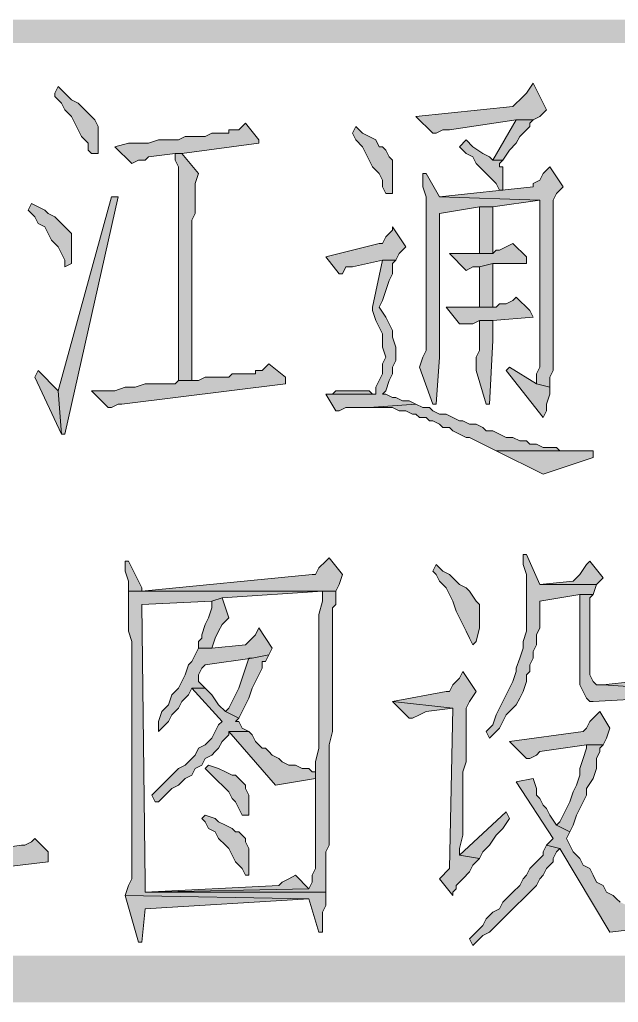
# Model space of a CAD drawing. Header units: millimetres. Extents: x 24 to 410, y 10 to 282.
# Drawn here: x 147.13 to 154.71, y 9.65 to 22.1 of the extents above; entities that cross this region are included whole.
import ezdxf

# ---------------------------------------------------------------- set-up
doc = ezdxf.new("R2010")
doc.units = ezdxf.units.MM

msp = doc.modelspace()

# ---------------------------------------------------------------- hatches: boundary and pattern name
h = msp.add_hatch(color=7)
h.dxf.hatch_style = 2
h.paths.add_polyline_path([(30.098965, 22.098), (30.098965, 21.801667), (410.082965, 22.098)])
h = msp.add_hatch(color=7)
h.dxf.hatch_style = 2
h.paths.add_polyline_path([(30.098965, 21.801667), (410.082965, 22.098), (410.082965, 21.801667)])
h = msp.add_hatch(color=7)
h.dxf.hatch_style = 2
h.paths.add_polyline_path([(153.627667, 21.293667), (153.543, 21.166667), (153.458333, 21.082), (153.416, 21.039667), (153.373667, 20.997333), (152.146, 20.870333), (152.357667, 20.658667), (152.4, 20.658667), (152.484667, 20.701), (152.569333, 20.701), (153.416, 20.828), (153.627667, 20.828), (153.712333, 20.870333), (153.797, 20.955)])
h = msp.add_hatch(color=7)
h.dxf.hatch_style = 2
h.paths.add_polyline_path([(147.616333, 21.251333), (147.574, 21.166667), (147.574, 21.124333), (147.658667, 21.039667), (147.701, 20.955), (147.785667, 20.870333), (147.828, 20.785667), (147.870333, 20.701), (147.912667, 20.616333), (147.997333, 20.531667), (147.997333, 20.447), (148.039667, 20.404667), (148.124333, 20.404667), (148.124333, 20.447), (148.124333, 20.743333), (148.082, 20.828), (147.997333, 20.912667), (147.955, 20.955), (147.912667, 20.997333), (147.870333, 21.039667), (147.785667, 21.082), (147.701, 21.166667)])
h = msp.add_hatch(color=7)
h.dxf.hatch_style = 2
h.paths.add_polyline_path([(149.987, 20.785667), (149.902333, 20.701), (149.775333, 20.701), (149.775333, 20.658667), (149.563667, 20.658667), (149.479, 20.616333), (149.225, 20.616333), (149.140333, 20.574), (148.886333, 20.574), (148.759333, 20.531667), (148.505333, 20.531667), (148.336, 20.489333), (148.547667, 20.277667), (148.632333, 20.32), (148.717, 20.32), (148.759333, 20.362333), (149.098, 20.404667), (149.182667, 20.404667), (150.156333, 20.531667), (150.156333, 20.574)])
h = msp.add_hatch(color=7)
h.dxf.hatch_style = 2
h.paths.add_polyline_path([(153.627667, 20.828), (153.416, 20.828), (153.119667, 20.32), (153.246667, 20.32), (153.331333, 20.447), (153.416, 20.531667), (153.458333, 20.616333), (153.500667, 20.658667), (153.543, 20.701), (153.585333, 20.743333), (153.585333, 20.785667)])
h = msp.add_hatch(color=7)
h.dxf.hatch_style = 2
h.paths.add_polyline_path([(151.384, 20.743333), (151.341667, 20.658667), (151.384, 20.574), (151.468667, 20.489333), (151.511, 20.404667), (151.553333, 20.32), (151.595667, 20.235333), (151.680333, 20.150667), (151.722667, 20.066), (151.722667, 19.981333), (151.765, 19.896667), (151.849667, 19.896667), (151.849667, 20.023667), (151.849667, 20.32), (151.807333, 20.362333), (151.765, 20.447), (151.722667, 20.489333), (151.680333, 20.489333), (151.638, 20.574), (151.553333, 20.616333), (151.468667, 20.658667)])
h = msp.add_hatch(color=7)
h.dxf.hatch_style = 2
h.paths.add_polyline_path([(152.781, 20.574), (152.696333, 20.489333), (152.781, 20.404667), (152.865667, 20.362333), (152.908, 20.277667), (152.992667, 20.193), (153.035, 20.150667), (153.119667, 20.066), (153.162, 20.023667), (153.204333, 19.939), (153.246667, 19.939), (153.246667, 20.066), (153.246667, 20.235333), (153.204333, 20.235333), (153.204333, 20.277667), (153.246667, 20.32), (153.119667, 20.32), (153.077333, 20.362333), (152.992667, 20.404667), (152.865667, 20.489333)])
h = msp.add_hatch(color=7)
h.dxf.hatch_style = 2
h.paths.add_polyline_path([(149.182667, 20.404667), (149.098, 20.404667), (149.098, 20.32), (149.140333, 20.235333), (149.140333, 17.526), (149.309667, 17.526), (149.309667, 19.558), (149.352, 19.642667), (149.352, 19.769667), (149.352, 19.812), (149.352, 20.023667), (149.394333, 20.150667)])
h = msp.add_hatch(color=7)
h.dxf.hatch_style = 2
h.paths.add_polyline_path([(153.839333, 20.235333), (153.754667, 20.150667), (153.712333, 20.066), (153.627667, 20.023667), (153.627667, 19.981333), (152.442333, 19.854333), (153.712333, 19.812), (153.712333, 17.695333), (153.67, 17.610667), (153.67, 17.483667), (153.839333, 17.441333), (153.839333, 17.568333), (153.881667, 17.653), (153.881667, 19.304), (153.881667, 19.388667), (153.881667, 19.812), (153.924, 19.896667), (154.008667, 19.981333)])
h = msp.add_hatch(color=7)
h.dxf.hatch_style = 2
h.paths.add_polyline_path([(152.273, 20.150667), (152.230667, 20.150667), (152.230667, 19.981333), (152.273, 19.854333), (152.273, 17.907), (152.230667, 17.822333), (152.188333, 17.695333), (152.357667, 17.229667), (152.4, 17.229667), (152.442333, 17.822333), (152.442333, 19.642667), (152.950333, 19.727333), (153.119667, 19.727333), (153.712333, 19.812), (152.442333, 19.854333)])
h = msp.add_hatch(color=7)
h.dxf.hatch_style = 2
h.paths.add_polyline_path([(148.293667, 19.854333), (147.616333, 17.399), (147.658667, 16.848667), (147.701, 16.848667), (148.378333, 19.854333)])
h = msp.add_hatch(color=7)
h.dxf.hatch_style = 2
h.paths.add_polyline_path([(147.277667, 19.769667), (147.235333, 19.685), (147.32, 19.600333), (147.362333, 19.515667), (147.447, 19.473333), (147.489333, 19.388667), (147.531667, 19.304), (147.616333, 19.219333), (147.658667, 19.134667), (147.701, 19.05), (147.701, 18.965333), (147.785667, 19.007667), (147.785667, 19.388667), (147.743333, 19.431), (147.701, 19.473333), (147.616333, 19.558), (147.574, 19.600333), (147.489333, 19.642667), (147.447, 19.685), (147.362333, 19.727333)])
h = msp.add_hatch(color=7)
h.dxf.hatch_style = 2
h.paths.add_polyline_path([(153.119667, 19.727333), (152.950333, 19.727333), (152.950333, 19.515667), (152.950333, 19.134667), (153.119667, 19.134667)])
h = msp.add_hatch(color=7)
h.dxf.hatch_style = 2
h.paths.add_polyline_path([(151.849667, 19.473333), (151.849667, 19.431), (151.765, 19.346333), (151.722667, 19.261667), (151.680333, 19.261667), (151.003, 19.092333), (151.172333, 18.880667), (151.214667, 18.880667), (151.257, 18.965333), (151.341667, 18.965333), (151.722667, 19.05), (151.892, 19.05), (151.934333, 19.134667), (152.019, 19.219333)])
h = msp.add_hatch(color=7)
h.dxf.hatch_style = 2
h.paths.add_polyline_path([(153.373667, 19.261667), (153.289, 19.219333), (153.204333, 19.177), (153.162, 19.177), (153.119667, 19.134667), (152.569333, 19.134667), (152.781, 18.923), (152.865667, 18.965333), (152.950333, 18.965333), (153.119667, 19.007667), (153.543, 19.007667), (153.543, 19.092333)])
h = msp.add_hatch(color=7)
h.dxf.hatch_style = 2
h.paths.add_polyline_path([(151.892, 19.05), (151.722667, 19.05), (151.595667, 18.457333), (151.595667, 18.415), (151.638, 18.288), (151.680333, 18.203333), (151.722667, 18.118667), (151.722667, 17.949333), (151.765, 17.822333), (151.722667, 17.737667), (151.722667, 17.610667), (151.680333, 17.526), (151.638, 17.441333), (151.638, 17.356667), (151.003, 17.356667), (151.13, 17.145), (151.172333, 17.145), (151.257, 17.187333), (151.553333, 17.187333), (152.146, 17.229667), (152.061333, 17.272), (151.976667, 17.272), (151.892, 17.314333), (151.849667, 17.314333), (151.765, 17.356667), (151.722667, 17.356667), (151.765, 17.399), (151.807333, 17.526), (151.849667, 17.610667), (151.849667, 17.695333), (151.892, 17.78), (151.892, 17.949333), (151.849667, 18.076333), (151.849667, 18.161), (151.807333, 18.245667), (151.765, 18.330333), (151.680333, 18.457333), (151.722667, 18.542), (151.765, 18.669), (151.807333, 18.796), (151.849667, 18.880667), (151.849667, 19.007667)])
h = msp.add_hatch(color=7)
h.dxf.hatch_style = 2
h.paths.add_polyline_path([(153.119667, 19.007667), (152.950333, 18.965333), (152.950333, 18.457333), (153.119667, 18.457333)])
h = msp.add_hatch(color=7)
h.dxf.hatch_style = 2
h.paths.add_polyline_path([(153.416, 18.584333), (153.373667, 18.542), (153.289, 18.499667), (153.204333, 18.499667), (153.162, 18.457333), (152.527, 18.457333), (152.696333, 18.245667), (152.865667, 18.245667), (152.950333, 18.288), (153.119667, 18.288), (153.627667, 18.330333), (153.585333, 18.415)])
h = msp.add_hatch(color=7)
h.dxf.hatch_style = 2
h.paths.add_polyline_path([(153.119667, 18.288), (152.950333, 18.288), (152.950333, 18.203333), (152.950333, 17.907), (152.908, 17.822333), (152.908, 17.653), (153.035, 17.229667), (153.077333, 17.229667), (153.119667, 18.034)])
h = msp.add_hatch(color=7)
h.dxf.hatch_style = 2
h.paths.add_polyline_path([(150.283333, 17.737667), (150.198667, 17.653), (150.114, 17.653), (150.114, 17.610667), (149.817667, 17.610667), (149.775333, 17.568333), (149.479, 17.568333), (149.394333, 17.526), (149.140333, 17.526), (149.098, 17.483667), (148.717, 17.483667), (148.59, 17.441333), (148.463, 17.441333), (148.336, 17.399), (148.039667, 17.399), (148.251333, 17.187333), (148.293667, 17.187333), (148.378333, 17.229667), (148.420667, 17.229667), (150.495, 17.483667), (150.495, 17.568333)])
h = msp.add_hatch(color=7)
h.dxf.hatch_style = 2
h.paths.add_polyline_path([(153.331333, 17.695333), (153.289, 17.653), (153.754667, 17.060333), (153.797, 17.145), (153.797, 17.229667), (153.839333, 17.356667), (153.839333, 17.441333), (153.67, 17.483667)])
h = msp.add_hatch(color=7)
h.dxf.hatch_style = 2
h.paths.add_polyline_path([(147.362333, 17.653), (147.32, 17.568333), (147.658667, 16.848667), (147.616333, 17.399)])
h = msp.add_hatch(color=7)
h.dxf.hatch_style = 2
h.paths.add_polyline_path([(151.299333, 17.399), (151.13, 17.399), (151.087667, 17.356667), (151.003, 17.356667), (151.638, 17.356667), (151.595667, 17.356667), (151.553333, 17.399)])
h = msp.add_hatch(color=7)
h.dxf.hatch_style = 2
h.paths.add_polyline_path([(152.146, 17.229667), (151.553333, 17.187333), (151.849667, 17.187333), (151.934333, 17.145), (152.019, 17.145), (152.103667, 17.102667), (152.146, 17.102667), (152.188333, 17.060333), (152.273, 17.060333), (152.315333, 17.018), (152.357667, 17.018), (152.442333, 16.975667), (152.484667, 16.933333), (152.569333, 16.933333), (152.611667, 16.891), (152.696333, 16.848667), (152.781, 16.806333), (152.823333, 16.806333), (152.908, 16.764), (152.992667, 16.721667), (153.077333, 16.679333), (153.162, 16.637), (154.220333, 16.637), (154.135667, 16.637), (153.966333, 16.637), (153.924, 16.679333), (153.754667, 16.679333), (153.67, 16.721667), (153.585333, 16.721667), (153.543, 16.764), (153.458333, 16.764), (153.373667, 16.806333), (153.289, 16.806333), (153.204333, 16.848667), (153.119667, 16.891), (153.035, 16.891), (152.992667, 16.933333), (152.908, 16.975667), (152.823333, 16.975667), (152.738667, 17.018), (152.696333, 17.018), (152.611667, 17.060333), (152.527, 17.102667), (152.442333, 17.102667), (152.357667, 17.145), (152.315333, 17.187333), (152.230667, 17.187333)])
h = msp.add_hatch(color=7)
h.dxf.hatch_style = 2
h.paths.add_polyline_path([(154.389667, 16.637), (153.162, 16.637), (153.246667, 16.594667), (153.331333, 16.552333), (153.416, 16.51), (153.500667, 16.467667), (153.585333, 16.425333), (153.67, 16.383), (153.754667, 16.340667), (154.389667, 16.552333)])
h = msp.add_hatch(color=7)
h.dxf.hatch_style = 2
h.paths.add_polyline_path([(153.543, 15.324667), (153.500667, 15.324667), (153.500667, 15.197667), (153.543, 15.070667), (153.543, 14.351), (153.500667, 14.224), (153.500667, 14.139333), (153.458333, 14.012333), (153.416, 13.885333), (153.416, 13.843), (153.373667, 13.716), (153.331333, 13.631333), (153.289, 13.546667), (153.246667, 13.462), (153.204333, 13.377333), (153.162, 13.292667), (153.119667, 13.165667), (153.035, 13.081), (153.077333, 12.996333), (153.119667, 13.038667), (153.204333, 13.123333), (153.246667, 13.208), (153.289, 13.292667), (153.373667, 13.377333), (153.416, 13.419667), (153.458333, 13.504333), (153.500667, 13.589), (153.543, 13.716), (153.543, 13.800667), (153.585333, 13.843), (153.585333, 13.927667), (153.627667, 14.012333), (153.627667, 14.097), (153.67, 14.181667), (153.67, 14.308667), (153.712333, 14.393333), (153.712333, 14.732), (154.220333, 14.816667), (154.389667, 14.816667), (154.432, 14.943667), (153.712333, 14.943667)])
h = msp.add_hatch(color=7)
h.dxf.hatch_style = 2
h.paths.add_polyline_path([(148.505333, 15.24), (148.463, 15.24), (148.463, 15.113), (148.505333, 14.986), (148.505333, 14.859), (150.960667, 14.859), (150.960667, 14.732), (150.918333, 14.562667), (150.918333, 12.869333), (150.876, 12.7), (150.876, 11.938), (150.876, 11.895667), (150.876, 11.345333), (150.833667, 11.260667), (150.833667, 11.176), (150.791333, 11.091333), (148.717, 11.049), (151.003, 11.049), (151.003, 11.133667), (151.003, 11.557), (151.045333, 11.641667), (151.045333, 12.911667), (151.087667, 13.081), (151.087667, 14.647333), (151.13, 14.689667), (151.13, 14.859), (148.674667, 14.859), (148.674667, 14.901333)])
h = msp.add_hatch(color=7)
h.dxf.hatch_style = 2
h.paths.add_polyline_path([(151.045333, 15.282333), (151.003, 15.24), (150.918333, 15.155333), (150.876, 15.070667), (150.833667, 15.070667), (148.674667, 14.859), (151.13, 14.859), (151.172333, 14.943667), (151.214667, 15.070667)])
h = msp.add_hatch(color=7)
h.dxf.hatch_style = 2
h.paths.add_polyline_path([(152.4, 15.197667), (152.357667, 15.113), (152.4, 15.070667), (152.442333, 14.986), (152.527, 14.901333), (152.569333, 14.816667), (152.611667, 14.732), (152.654, 14.605), (152.696333, 14.520333), (152.738667, 14.435667), (152.781, 14.351), (152.823333, 14.266333), (152.865667, 14.181667), (152.908, 14.224), (152.950333, 14.393333), (152.950333, 14.689667), (152.908, 14.732), (152.823333, 14.859), (152.781, 14.901333), (152.696333, 14.943667), (152.654, 14.986), (152.569333, 15.070667), (152.484667, 15.113)])
h = msp.add_hatch(color=7)
h.dxf.hatch_style = 2
h.paths.add_polyline_path([(154.347333, 15.24), (154.305, 15.197667), (154.220333, 15.070667), (154.178, 15.028333), (154.135667, 14.986), (153.712333, 14.943667), (154.432, 14.943667), (154.516667, 15.028333)])
h = msp.add_hatch(color=7)
h.dxf.hatch_style = 2
h.paths.add_polyline_path([(148.505333, 14.859), (148.505333, 14.351), (148.547667, 14.224), (148.547667, 11.980333), (148.547667, 11.853333), (148.547667, 11.218333), (148.505333, 11.133667), (148.463, 11.006667), (150.791333, 10.964333), (150.918333, 10.541), (150.960667, 10.541), (150.960667, 10.583333), (150.960667, 10.795), (151.003, 10.879667), (151.003, 11.049), (148.717, 11.049), (148.717, 11.176), (148.674667, 14.689667), (149.563667, 14.732), (149.690667, 14.774333), (150.960667, 14.859)])
h = msp.add_hatch(color=7)
h.dxf.hatch_style = 2
h.paths.add_polyline_path([(154.389667, 14.816667), (154.220333, 14.816667), (154.220333, 13.800667), (154.220333, 13.673667), (154.262667, 13.589), (154.305, 13.504333), (154.347333, 13.462), (154.389667, 13.462), (155.151667, 13.504333), (155.151667, 13.631333), (154.516667, 13.673667), (154.432, 13.673667), (154.389667, 13.716), (154.347333, 13.800667), (154.347333, 14.774333)])
h = msp.add_hatch(color=7)
h.dxf.hatch_style = 2
h.paths.add_polyline_path([(149.690667, 14.774333), (149.563667, 14.732), (149.563667, 14.647333), (149.521333, 14.520333), (149.479, 14.435667), (149.436667, 14.308667), (149.436667, 14.266333), (149.394333, 14.224), (149.394333, 14.139333), (149.563667, 14.139333), (149.606, 14.266333), (149.648333, 14.351), (149.690667, 14.435667), (149.733, 14.478), (149.775333, 14.520333)])
h = msp.add_hatch(color=7)
h.dxf.hatch_style = 2
h.paths.add_polyline_path([(150.156333, 14.393333), (150.114, 14.308667), (150.029333, 14.224), (149.987, 14.181667), (149.563667, 14.139333), (149.394333, 14.139333), (149.352, 14.054667), (149.309667, 13.97), (149.267333, 13.927667), (149.225, 13.800667), (149.182667, 13.716), (149.140333, 13.631333), (149.055667, 13.546667), (149.013333, 13.419667), (148.928667, 13.335), (148.886333, 13.208), (148.886333, 13.081), (148.928667, 13.123333), (149.013333, 13.208), (149.055667, 13.292667), (149.140333, 13.377333), (149.182667, 13.462), (149.267333, 13.546667), (149.309667, 13.631333), (149.479, 13.631333), (149.394333, 13.716), (149.394333, 13.800667), (149.436667, 13.885333), (149.479, 13.927667), (150.071667, 14.012333), (150.283333, 14.054667), (150.325667, 14.139333)])
h = msp.add_hatch(color=7)
h.dxf.hatch_style = 2
h.paths.add_polyline_path([(150.283333, 14.054667), (150.071667, 14.012333), (150.029333, 14.012333), (149.987, 13.885333), (149.944667, 13.758333), (149.902333, 13.631333), (149.86, 13.546667), (149.817667, 13.462), (149.775333, 13.377333), (149.733, 13.335), (149.902333, 13.250333), (149.944667, 13.335), (149.987, 13.419667), (150.029333, 13.504333), (150.071667, 13.631333), (150.114, 13.716), (150.156333, 13.800667), (150.198667, 13.885333), (150.198667, 13.97), (150.241, 13.97)])
h = msp.add_hatch(color=7)
h.dxf.hatch_style = 2
h.paths.add_polyline_path([(152.738667, 13.843), (152.696333, 13.758333), (152.611667, 13.673667), (152.569333, 13.589), (152.527, 13.589), (151.849667, 13.462), (152.611667, 13.377333), (152.569333, 11.345333), (152.442333, 11.218333), (152.611667, 11.006667), (152.611667, 11.049), (152.654, 11.091333), (152.654, 11.133667), (152.696333, 11.176), (152.738667, 11.218333), (152.823333, 11.303), (152.865667, 11.387667), (152.950333, 11.472333), (152.696333, 11.514667), (152.696333, 11.599333), (152.738667, 11.768667), (152.738667, 12.446), (152.738667, 12.573), (152.781, 12.7), (152.781, 13.377333), (152.823333, 13.462), (152.908, 13.589)])
h = msp.add_hatch(color=7)
h.dxf.hatch_style = 2
h.paths.add_polyline_path([(154.982333, 13.800667), (154.897667, 13.716), (154.516667, 13.673667), (155.151667, 13.631333)])
h = msp.add_hatch(color=7)
h.dxf.hatch_style = 2
h.paths.add_polyline_path([(149.479, 13.631333), (149.309667, 13.631333), (149.690667, 13.208), (149.648333, 13.165667), (149.606, 13.081), (149.563667, 12.996333), (149.521333, 12.954), (149.479, 12.911667), (149.394333, 12.869333), (149.352, 12.784667), (149.309667, 12.742333), (149.225, 12.657667), (149.140333, 12.615333), (149.055667, 12.530667), (148.971, 12.446), (148.886333, 12.361333), (148.801667, 12.276667), (148.844, 12.192), (148.886333, 12.192), (148.971, 12.276667), (149.055667, 12.361333), (149.140333, 12.403667), (149.225, 12.488333), (149.309667, 12.530667), (149.352, 12.615333), (149.436667, 12.657667), (149.479, 12.742333), (149.563667, 12.784667), (149.606, 12.827), (149.648333, 12.869333), (149.690667, 12.954), (149.733, 12.996333), (149.775333, 13.038667), (149.775333, 13.081), (150.029333, 13.081), (149.944667, 13.123333), (149.902333, 13.208), (149.86, 13.208), (149.902333, 13.250333), (149.733, 13.335), (149.648333, 13.419667), (149.563667, 13.546667)])
h = msp.add_hatch(color=7)
h.dxf.hatch_style = 2
h.paths.add_polyline_path([(151.849667, 13.462), (152.061333, 13.250333), (152.103667, 13.250333), (152.188333, 13.292667), (152.273, 13.335), (152.611667, 13.377333)])
h = msp.add_hatch(color=7)
h.dxf.hatch_style = 2
h.paths.add_polyline_path([(154.474333, 13.335), (154.432, 13.292667), (154.347333, 13.208), (154.305, 13.123333), (154.262667, 13.081), (153.331333, 12.954), (153.543, 12.742333), (153.585333, 12.742333), (153.67, 12.784667), (153.712333, 12.827), (154.305, 12.911667), (154.516667, 12.911667), (154.559, 12.996333), (154.601333, 13.123333)])
h = msp.add_hatch(color=7)
h.dxf.hatch_style = 2
h.paths.add_polyline_path([(150.029333, 13.081), (149.775333, 13.081), (150.368, 12.403667), (150.876, 12.488333), (150.876, 12.573), (150.833667, 12.573), (150.791333, 12.615333), (150.706667, 12.615333), (150.622, 12.657667), (150.537333, 12.657667), (150.452667, 12.7), (150.410333, 12.742333), (150.325667, 12.784667), (150.283333, 12.827), (150.241, 12.869333), (150.198667, 12.869333), (150.156333, 12.911667), (150.114, 12.954), (150.071667, 13.038667)])
h = msp.add_hatch(color=7)
h.dxf.hatch_style = 2
h.paths.add_polyline_path([(154.516667, 12.911667), (154.305, 12.911667), (154.305, 12.869333), (154.262667, 12.742333), (154.220333, 12.615333), (154.220333, 12.530667), (154.178, 12.403667), (154.135667, 12.319), (154.093333, 12.192), (154.051, 12.107333), (154.008667, 12.022667), (153.966333, 11.938), (153.924, 11.895667), (154.093333, 11.811), (154.135667, 11.895667), (154.178, 12.022667), (154.220333, 12.107333), (154.262667, 12.192), (154.305, 12.276667), (154.305, 12.361333), (154.389667, 12.488333), (154.432, 12.615333), (154.432, 12.742333), (154.474333, 12.827), (154.474333, 12.869333)])
h = msp.add_hatch(color=7)
h.dxf.hatch_style = 2
h.paths.add_polyline_path([(149.521333, 12.657667), (149.479, 12.615333), (149.563667, 12.530667), (149.648333, 12.446), (149.690667, 12.403667), (149.775333, 12.319), (149.817667, 12.234333), (149.86, 12.192), (149.902333, 12.107333), (149.944667, 12.022667), (150.029333, 12.022667), (150.029333, 12.107333), (150.029333, 12.276667), (149.987, 12.361333), (149.987, 12.403667), (149.944667, 12.446), (149.902333, 12.488333), (149.86, 12.530667), (149.817667, 12.530667), (149.733, 12.573), (149.648333, 12.615333)])
h = msp.add_hatch(color=7)
h.dxf.hatch_style = 2
h.paths.add_polyline_path([(153.627667, 12.488333), (153.416, 12.446), (153.881667, 11.726333), (153.839333, 11.684), (153.797, 11.641667), (153.966333, 11.599333), (154.601333, 10.541), (155.321, 10.625667), (155.321, 10.752667), (155.278667, 10.752667), (155.109333, 10.752667), (155.024667, 10.795), (154.94, 10.795), (154.897667, 10.837333), (154.813, 10.879667), (154.728333, 10.922), (154.686, 10.964333), (154.643667, 11.006667), (154.559, 11.049), (154.516667, 11.133667), (154.432, 11.176), (154.389667, 11.260667), (154.347333, 11.345333), (154.262667, 11.387667), (154.220333, 11.472333), (154.135667, 11.557), (154.093333, 11.641667), (154.051, 11.726333), (154.093333, 11.811), (153.924, 11.895667), (153.839333, 12.022667), (153.797, 12.107333), (153.754667, 12.149667), (153.712333, 12.234333), (153.67, 12.276667), (153.67, 12.361333)])
h = msp.add_hatch(color=7)
h.dxf.hatch_style = 2
h.paths.add_polyline_path([(149.479, 12.022667), (149.436667, 11.980333), (149.479, 11.938), (149.521333, 11.853333), (149.606, 11.811), (149.648333, 11.726333), (149.733, 11.641667), (149.775333, 11.599333), (149.817667, 11.514667), (149.86, 11.43), (149.944667, 11.345333), (149.987, 11.260667), (150.029333, 11.260667), (150.029333, 11.387667), (150.029333, 11.599333), (149.987, 11.684), (149.987, 11.726333), (149.902333, 11.811), (149.86, 11.811), (149.817667, 11.853333), (149.733, 11.895667), (149.648333, 11.938), (149.606, 11.980333)])
h = msp.add_hatch(color=7)
h.dxf.hatch_style = 2
h.paths.add_polyline_path([(153.289, 12.065), (152.696333, 11.514667), (152.950333, 11.472333), (152.992667, 11.557), (153.077333, 11.641667), (153.162, 11.768667), (153.246667, 11.853333), (153.331333, 11.980333)])
h = msp.add_hatch(color=7)
h.dxf.hatch_style = 2
h.paths.add_polyline_path([(147.32, 11.726333), (147.277667, 11.684), (147.193, 11.641667), (147.150667, 11.641667), (145.965333, 11.472333), (145.796, 11.472333), (144.229667, 11.260667), (144.399, 11.049), (144.441333, 11.049), (144.526, 11.091333), (144.610667, 11.091333), (147.489333, 11.43), (147.489333, 11.557)])
h = msp.add_hatch(color=7)
h.dxf.hatch_style = 2
h.paths.add_polyline_path([(153.797, 11.641667), (153.754667, 11.557), (153.754667, 11.514667), (153.712333, 11.472333), (153.627667, 11.387667), (153.585333, 11.345333), (153.543, 11.260667), (153.500667, 11.218333), (153.458333, 11.133667), (153.373667, 11.049), (153.331333, 11.006667), (153.246667, 10.922), (153.204333, 10.837333), (153.119667, 10.795), (153.035, 10.710333), (152.992667, 10.625667), (152.908, 10.541), (152.823333, 10.456333), (152.865667, 10.371667), (152.908, 10.414), (152.992667, 10.498667), (153.077333, 10.541), (153.162, 10.625667), (153.204333, 10.668), (153.289, 10.752667), (153.373667, 10.837333), (153.416, 10.879667), (153.500667, 10.964333), (153.543, 11.006667), (153.627667, 11.091333), (153.67, 11.133667), (153.712333, 11.218333), (153.754667, 11.260667), (153.797, 11.345333), (153.839333, 11.387667), (153.881667, 11.43), (153.881667, 11.472333), (153.924, 11.557), (153.966333, 11.599333)])
h = msp.add_hatch(color=7)
h.dxf.hatch_style = 2
h.paths.add_polyline_path([(150.622, 11.260667), (150.537333, 11.218333), (150.452667, 11.176), (150.410333, 11.133667), (148.717, 11.049), (150.791333, 11.091333)])
h = msp.add_hatch(color=7)
h.dxf.hatch_style = 2
h.paths.add_polyline_path([(148.463, 11.006667), (148.632333, 10.414), (148.674667, 10.414), (148.717, 10.837333), (150.791333, 10.964333)])
h = msp.add_hatch(color=7)
h.dxf.hatch_style = 2
h.paths.add_polyline_path([(30.395333, 10.244667), (29.802667, 9.652), (409.786667, 10.244667)])
h = msp.add_hatch(color=7)
h.dxf.hatch_style = 2
h.paths.add_polyline_path([(29.802667, 9.652), (409.786667, 10.244667), (410.379333, 9.652)])

# ---------------------------------------------------------------- linework, layer by layer
at = {"color": 7, "lineweight": 0}
for points in [[(153.627667, 21.293667), (153.543, 21.166667), (153.458333, 21.082), (153.416, 21.039667), (153.373667, 20.997333), (152.146, 20.870333), (152.357667, 20.658667), (152.4, 20.658667), (152.484667, 20.701), (152.569333, 20.701), (153.416, 20.828), (153.627667, 20.828), (153.712333, 20.870333), (153.797, 20.955)], [(147.616333, 21.251333), (147.574, 21.166667), (147.574, 21.124333), (147.658667, 21.039667), (147.701, 20.955), (147.785667, 20.870333), (147.828, 20.785667), (147.870333, 20.701), (147.912667, 20.616333), (147.997333, 20.531667), (147.997333, 20.447), (148.039667, 20.404667), (148.124333, 20.404667), (148.124333, 20.447), (148.124333, 20.743333), (148.082, 20.828), (147.997333, 20.912667), (147.955, 20.955), (147.912667, 20.997333), (147.870333, 21.039667), (147.785667, 21.082), (147.701, 21.166667)], [(149.987, 20.785667), (149.902333, 20.701), (149.775333, 20.701), (149.775333, 20.658667), (149.563667, 20.658667), (149.479, 20.616333), (149.225, 20.616333), (149.140333, 20.574), (148.886333, 20.574), (148.759333, 20.531667), (148.505333, 20.531667), (148.336, 20.489333), (148.547667, 20.277667), (148.632333, 20.32), (148.717, 20.32), (148.759333, 20.362333), (149.098, 20.404667), (149.182667, 20.404667), (150.156333, 20.531667), (150.156333, 20.574)], [(153.627667, 20.828), (153.416, 20.828), (153.119667, 20.32), (153.246667, 20.32), (153.331333, 20.447), (153.416, 20.531667), (153.458333, 20.616333), (153.500667, 20.658667), (153.543, 20.701), (153.585333, 20.743333), (153.585333, 20.785667)], [(151.384, 20.743333), (151.341667, 20.658667), (151.384, 20.574), (151.468667, 20.489333), (151.511, 20.404667), (151.553333, 20.32), (151.595667, 20.235333), (151.680333, 20.150667), (151.722667, 20.066), (151.722667, 19.981333), (151.765, 19.896667), (151.849667, 19.896667), (151.849667, 20.023667), (151.849667, 20.32), (151.807333, 20.362333), (151.765, 20.447), (151.722667, 20.489333), (151.680333, 20.489333), (151.638, 20.574), (151.553333, 20.616333), (151.468667, 20.658667)], [(152.781, 20.574), (152.696333, 20.489333), (152.781, 20.404667), (152.865667, 20.362333), (152.908, 20.277667), (152.992667, 20.193), (153.035, 20.150667), (153.119667, 20.066), (153.162, 20.023667), (153.204333, 19.939), (153.246667, 19.939), (153.246667, 20.066), (153.246667, 20.235333), (153.204333, 20.235333), (153.204333, 20.277667), (153.246667, 20.32), (153.119667, 20.32), (153.077333, 20.362333), (152.992667, 20.404667), (152.865667, 20.489333)], [(149.182667, 20.404667), (149.098, 20.404667), (149.098, 20.32), (149.140333, 20.235333), (149.140333, 17.526), (149.309667, 17.526), (149.309667, 19.558), (149.352, 19.642667), (149.352, 19.769667), (149.352, 19.812), (149.352, 20.023667), (149.394333, 20.150667)], [(153.839333, 20.235333), (153.754667, 20.150667), (153.712333, 20.066), (153.627667, 20.023667), (153.627667, 19.981333), (152.442333, 19.854333), (153.712333, 19.812), (153.712333, 17.695333), (153.67, 17.610667), (153.67, 17.483667), (153.839333, 17.441333), (153.839333, 17.568333), (153.881667, 17.653), (153.881667, 19.304), (153.881667, 19.388667), (153.881667, 19.812), (153.924, 19.896667), (154.008667, 19.981333)], [(152.273, 20.150667), (152.230667, 20.150667), (152.230667, 19.981333), (152.273, 19.854333), (152.273, 17.907), (152.230667, 17.822333), (152.188333, 17.695333), (152.357667, 17.229667), (152.4, 17.229667), (152.442333, 17.822333), (152.442333, 19.642667), (152.950333, 19.727333), (153.119667, 19.727333), (153.712333, 19.812), (152.442333, 19.854333)], [(148.293667, 19.854333), (147.616333, 17.399), (147.658667, 16.848667), (147.701, 16.848667), (148.378333, 19.854333)], [(147.277667, 19.769667), (147.235333, 19.685), (147.32, 19.600333), (147.362333, 19.515667), (147.447, 19.473333), (147.489333, 19.388667), (147.531667, 19.304), (147.616333, 19.219333), (147.658667, 19.134667), (147.701, 19.05), (147.701, 18.965333), (147.785667, 19.007667), (147.785667, 19.388667), (147.743333, 19.431), (147.701, 19.473333), (147.616333, 19.558), (147.574, 19.600333), (147.489333, 19.642667), (147.447, 19.685), (147.362333, 19.727333)], [(153.119667, 19.727333), (152.950333, 19.727333), (152.950333, 19.515667), (152.950333, 19.134667), (153.119667, 19.134667)], [(151.849667, 19.473333), (151.849667, 19.431), (151.765, 19.346333), (151.722667, 19.261667), (151.680333, 19.261667), (151.003, 19.092333), (151.172333, 18.880667), (151.214667, 18.880667), (151.257, 18.965333), (151.341667, 18.965333), (151.722667, 19.05), (151.892, 19.05), (151.934333, 19.134667), (152.019, 19.219333)], [(153.373667, 19.261667), (153.289, 19.219333), (153.204333, 19.177), (153.162, 19.177), (153.119667, 19.134667), (152.569333, 19.134667), (152.781, 18.923), (152.865667, 18.965333), (152.950333, 18.965333), (153.119667, 19.007667), (153.543, 19.007667), (153.543, 19.092333)], [(151.892, 19.05), (151.722667, 19.05), (151.595667, 18.457333), (151.595667, 18.415), (151.638, 18.288), (151.680333, 18.203333), (151.722667, 18.118667), (151.722667, 17.949333), (151.765, 17.822333), (151.722667, 17.737667), (151.722667, 17.610667), (151.680333, 17.526), (151.638, 17.441333), (151.638, 17.356667), (151.003, 17.356667), (151.13, 17.145), (151.172333, 17.145), (151.257, 17.187333), (151.553333, 17.187333), (152.146, 17.229667), (152.061333, 17.272), (151.976667, 17.272), (151.892, 17.314333), (151.849667, 17.314333), (151.765, 17.356667), (151.722667, 17.356667), (151.765, 17.399), (151.807333, 17.526), (151.849667, 17.610667), (151.849667, 17.695333), (151.892, 17.78), (151.892, 17.949333), (151.849667, 18.076333), (151.849667, 18.161), (151.807333, 18.245667), (151.765, 18.330333), (151.680333, 18.457333), (151.722667, 18.542), (151.765, 18.669), (151.807333, 18.796), (151.849667, 18.880667), (151.849667, 19.007667)], [(153.119667, 19.007667), (152.950333, 18.965333), (152.950333, 18.457333), (153.119667, 18.457333)], [(153.416, 18.584333), (153.373667, 18.542), (153.289, 18.499667), (153.204333, 18.499667), (153.162, 18.457333), (152.527, 18.457333), (152.696333, 18.245667), (152.865667, 18.245667), (152.950333, 18.288), (153.119667, 18.288), (153.627667, 18.330333), (153.585333, 18.415)], [(153.119667, 18.288), (152.950333, 18.288), (152.950333, 18.203333), (152.950333, 17.907), (152.908, 17.822333), (152.908, 17.653), (153.035, 17.229667), (153.077333, 17.229667), (153.119667, 18.034)], [(150.283333, 17.737667), (150.198667, 17.653), (150.114, 17.653), (150.114, 17.610667), (149.817667, 17.610667), (149.775333, 17.568333), (149.479, 17.568333), (149.394333, 17.526), (149.140333, 17.526), (149.098, 17.483667), (148.717, 17.483667), (148.59, 17.441333), (148.463, 17.441333), (148.336, 17.399), (148.039667, 17.399), (148.251333, 17.187333), (148.293667, 17.187333), (148.378333, 17.229667), (148.420667, 17.229667), (150.495, 17.483667), (150.495, 17.568333)], [(153.331333, 17.695333), (153.289, 17.653), (153.754667, 17.060333), (153.797, 17.145), (153.797, 17.229667), (153.839333, 17.356667), (153.839333, 17.441333), (153.67, 17.483667)], [(147.362333, 17.653), (147.32, 17.568333), (147.658667, 16.848667), (147.616333, 17.399)], [(151.299333, 17.399), (151.13, 17.399), (151.087667, 17.356667), (151.003, 17.356667), (151.638, 17.356667), (151.595667, 17.356667), (151.553333, 17.399)], [(152.146, 17.229667), (151.553333, 17.187333), (151.849667, 17.187333), (151.934333, 17.145), (152.019, 17.145), (152.103667, 17.102667), (152.146, 17.102667), (152.188333, 17.060333), (152.273, 17.060333), (152.315333, 17.018), (152.357667, 17.018), (152.442333, 16.975667), (152.484667, 16.933333), (152.569333, 16.933333), (152.611667, 16.891), (152.696333, 16.848667), (152.781, 16.806333), (152.823333, 16.806333), (152.908, 16.764), (152.992667, 16.721667), (153.077333, 16.679333), (153.162, 16.637), (154.220333, 16.637), (154.135667, 16.637), (153.966333, 16.637), (153.924, 16.679333), (153.754667, 16.679333), (153.67, 16.721667), (153.585333, 16.721667), (153.543, 16.764), (153.458333, 16.764), (153.373667, 16.806333), (153.289, 16.806333), (153.204333, 16.848667), (153.119667, 16.891), (153.035, 16.891), (152.992667, 16.933333), (152.908, 16.975667), (152.823333, 16.975667), (152.738667, 17.018), (152.696333, 17.018), (152.611667, 17.060333), (152.527, 17.102667), (152.442333, 17.102667), (152.357667, 17.145), (152.315333, 17.187333), (152.230667, 17.187333)], [(154.389667, 16.637), (153.162, 16.637), (153.246667, 16.594667), (153.331333, 16.552333), (153.416, 16.51), (153.500667, 16.467667), (153.585333, 16.425333), (153.67, 16.383), (153.754667, 16.340667), (154.389667, 16.552333)], [(153.543, 15.324667), (153.500667, 15.324667), (153.500667, 15.197667), (153.543, 15.070667), (153.543, 14.351), (153.500667, 14.224), (153.500667, 14.139333), (153.458333, 14.012333), (153.416, 13.885333), (153.416, 13.843), (153.373667, 13.716), (153.331333, 13.631333), (153.289, 13.546667), (153.246667, 13.462), (153.204333, 13.377333), (153.162, 13.292667), (153.119667, 13.165667), (153.035, 13.081), (153.077333, 12.996333), (153.119667, 13.038667), (153.204333, 13.123333), (153.246667, 13.208), (153.289, 13.292667), (153.373667, 13.377333), (153.416, 13.419667), (153.458333, 13.504333), (153.500667, 13.589), (153.543, 13.716), (153.543, 13.800667), (153.585333, 13.843), (153.585333, 13.927667), (153.627667, 14.012333), (153.627667, 14.097), (153.67, 14.181667), (153.67, 14.308667), (153.712333, 14.393333), (153.712333, 14.732), (154.220333, 14.816667), (154.389667, 14.816667), (154.432, 14.943667), (153.712333, 14.943667)], [(148.505333, 15.24), (148.463, 15.24), (148.463, 15.113), (148.505333, 14.986), (148.505333, 14.859), (150.960667, 14.859), (150.960667, 14.732), (150.918333, 14.562667), (150.918333, 12.869333), (150.876, 12.7), (150.876, 11.938), (150.876, 11.895667), (150.876, 11.345333), (150.833667, 11.260667), (150.833667, 11.176), (150.791333, 11.091333), (148.717, 11.049), (151.003, 11.049), (151.003, 11.133667), (151.003, 11.557), (151.045333, 11.641667), (151.045333, 12.911667), (151.087667, 13.081), (151.087667, 14.647333), (151.13, 14.689667), (151.13, 14.859), (148.674667, 14.859), (148.674667, 14.901333)], [(151.045333, 15.282333), (151.003, 15.24), (150.918333, 15.155333), (150.876, 15.070667), (150.833667, 15.070667), (148.674667, 14.859), (151.13, 14.859), (151.172333, 14.943667), (151.214667, 15.070667)], [(152.4, 15.197667), (152.357667, 15.113), (152.4, 15.070667), (152.442333, 14.986), (152.527, 14.901333), (152.569333, 14.816667), (152.611667, 14.732), (152.654, 14.605), (152.696333, 14.520333), (152.738667, 14.435667), (152.781, 14.351), (152.823333, 14.266333), (152.865667, 14.181667), (152.908, 14.224), (152.950333, 14.393333), (152.950333, 14.689667), (152.908, 14.732), (152.823333, 14.859), (152.781, 14.901333), (152.696333, 14.943667), (152.654, 14.986), (152.569333, 15.070667), (152.484667, 15.113)], [(154.347333, 15.24), (154.305, 15.197667), (154.220333, 15.070667), (154.178, 15.028333), (154.135667, 14.986), (153.712333, 14.943667), (154.432, 14.943667), (154.516667, 15.028333)], [(148.505333, 14.859), (148.505333, 14.351), (148.547667, 14.224), (148.547667, 11.980333), (148.547667, 11.853333), (148.547667, 11.218333), (148.505333, 11.133667), (148.463, 11.006667), (150.791333, 10.964333), (150.918333, 10.541), (150.960667, 10.541), (150.960667, 10.583333), (150.960667, 10.795), (151.003, 10.879667), (151.003, 11.049), (148.717, 11.049), (148.717, 11.176), (148.674667, 14.689667), (149.563667, 14.732), (149.690667, 14.774333), (150.960667, 14.859)], [(154.389667, 14.816667), (154.220333, 14.816667), (154.220333, 13.800667), (154.220333, 13.673667), (154.262667, 13.589), (154.305, 13.504333), (154.347333, 13.462), (154.389667, 13.462), (155.151667, 13.504333), (155.151667, 13.631333), (154.516667, 13.673667), (154.432, 13.673667), (154.389667, 13.716), (154.347333, 13.800667), (154.347333, 14.774333)], [(149.690667, 14.774333), (149.563667, 14.732), (149.563667, 14.647333), (149.521333, 14.520333), (149.479, 14.435667), (149.436667, 14.308667), (149.436667, 14.266333), (149.394333, 14.224), (149.394333, 14.139333), (149.563667, 14.139333), (149.606, 14.266333), (149.648333, 14.351), (149.690667, 14.435667), (149.733, 14.478), (149.775333, 14.520333)], [(150.156333, 14.393333), (150.114, 14.308667), (150.029333, 14.224), (149.987, 14.181667), (149.563667, 14.139333), (149.394333, 14.139333), (149.352, 14.054667), (149.309667, 13.97), (149.267333, 13.927667), (149.225, 13.800667), (149.182667, 13.716), (149.140333, 13.631333), (149.055667, 13.546667), (149.013333, 13.419667), (148.928667, 13.335), (148.886333, 13.208), (148.886333, 13.081), (148.928667, 13.123333), (149.013333, 13.208), (149.055667, 13.292667), (149.140333, 13.377333), (149.182667, 13.462), (149.267333, 13.546667), (149.309667, 13.631333), (149.479, 13.631333), (149.394333, 13.716), (149.394333, 13.800667), (149.436667, 13.885333), (149.479, 13.927667), (150.071667, 14.012333), (150.283333, 14.054667), (150.325667, 14.139333)], [(150.283333, 14.054667), (150.071667, 14.012333), (150.029333, 14.012333), (149.987, 13.885333), (149.944667, 13.758333), (149.902333, 13.631333), (149.86, 13.546667), (149.817667, 13.462), (149.775333, 13.377333), (149.733, 13.335), (149.902333, 13.250333), (149.944667, 13.335), (149.987, 13.419667), (150.029333, 13.504333), (150.071667, 13.631333), (150.114, 13.716), (150.156333, 13.800667), (150.198667, 13.885333), (150.198667, 13.97), (150.241, 13.97)], [(152.738667, 13.843), (152.696333, 13.758333), (152.611667, 13.673667), (152.569333, 13.589), (152.527, 13.589), (151.849667, 13.462), (152.611667, 13.377333), (152.569333, 11.345333), (152.442333, 11.218333), (152.611667, 11.006667), (152.611667, 11.049), (152.654, 11.091333), (152.654, 11.133667), (152.696333, 11.176), (152.738667, 11.218333), (152.823333, 11.303), (152.865667, 11.387667), (152.950333, 11.472333), (152.696333, 11.514667), (152.696333, 11.599333), (152.738667, 11.768667), (152.738667, 12.446), (152.738667, 12.573), (152.781, 12.7), (152.781, 13.377333), (152.823333, 13.462), (152.908, 13.589)], [(154.982333, 13.800667), (154.897667, 13.716), (154.516667, 13.673667), (155.151667, 13.631333)], [(149.479, 13.631333), (149.309667, 13.631333), (149.690667, 13.208), (149.648333, 13.165667), (149.606, 13.081), (149.563667, 12.996333), (149.521333, 12.954), (149.479, 12.911667), (149.394333, 12.869333), (149.352, 12.784667), (149.309667, 12.742333), (149.225, 12.657667), (149.140333, 12.615333), (149.055667, 12.530667), (148.971, 12.446), (148.886333, 12.361333), (148.801667, 12.276667), (148.844, 12.192), (148.886333, 12.192), (148.971, 12.276667), (149.055667, 12.361333), (149.140333, 12.403667), (149.225, 12.488333), (149.309667, 12.530667), (149.352, 12.615333), (149.436667, 12.657667), (149.479, 12.742333), (149.563667, 12.784667), (149.606, 12.827), (149.648333, 12.869333), (149.690667, 12.954), (149.733, 12.996333), (149.775333, 13.038667), (149.775333, 13.081), (150.029333, 13.081), (149.944667, 13.123333), (149.902333, 13.208), (149.86, 13.208), (149.902333, 13.250333), (149.733, 13.335), (149.648333, 13.419667), (149.563667, 13.546667)], [(151.849667, 13.462), (152.061333, 13.250333), (152.103667, 13.250333), (152.188333, 13.292667), (152.273, 13.335), (152.611667, 13.377333)], [(154.474333, 13.335), (154.432, 13.292667), (154.347333, 13.208), (154.305, 13.123333), (154.262667, 13.081), (153.331333, 12.954), (153.543, 12.742333), (153.585333, 12.742333), (153.67, 12.784667), (153.712333, 12.827), (154.305, 12.911667), (154.516667, 12.911667), (154.559, 12.996333), (154.601333, 13.123333)], [(150.029333, 13.081), (149.775333, 13.081), (150.368, 12.403667), (150.876, 12.488333), (150.876, 12.573), (150.833667, 12.573), (150.791333, 12.615333), (150.706667, 12.615333), (150.622, 12.657667), (150.537333, 12.657667), (150.452667, 12.7), (150.410333, 12.742333), (150.325667, 12.784667), (150.283333, 12.827), (150.241, 12.869333), (150.198667, 12.869333), (150.156333, 12.911667), (150.114, 12.954), (150.071667, 13.038667)], [(154.516667, 12.911667), (154.305, 12.911667), (154.305, 12.869333), (154.262667, 12.742333), (154.220333, 12.615333), (154.220333, 12.530667), (154.178, 12.403667), (154.135667, 12.319), (154.093333, 12.192), (154.051, 12.107333), (154.008667, 12.022667), (153.966333, 11.938), (153.924, 11.895667), (154.093333, 11.811), (154.135667, 11.895667), (154.178, 12.022667), (154.220333, 12.107333), (154.262667, 12.192), (154.305, 12.276667), (154.305, 12.361333), (154.389667, 12.488333), (154.432, 12.615333), (154.432, 12.742333), (154.474333, 12.827), (154.474333, 12.869333)], [(149.521333, 12.657667), (149.479, 12.615333), (149.563667, 12.530667), (149.648333, 12.446), (149.690667, 12.403667), (149.775333, 12.319), (149.817667, 12.234333), (149.86, 12.192), (149.902333, 12.107333), (149.944667, 12.022667), (150.029333, 12.022667), (150.029333, 12.107333), (150.029333, 12.276667), (149.987, 12.361333), (149.987, 12.403667), (149.944667, 12.446), (149.902333, 12.488333), (149.86, 12.530667), (149.817667, 12.530667), (149.733, 12.573), (149.648333, 12.615333)], [(149.479, 12.022667), (149.436667, 11.980333), (149.479, 11.938), (149.521333, 11.853333), (149.606, 11.811), (149.648333, 11.726333), (149.733, 11.641667), (149.775333, 11.599333), (149.817667, 11.514667), (149.86, 11.43), (149.944667, 11.345333), (149.987, 11.260667), (150.029333, 11.260667), (150.029333, 11.387667), (150.029333, 11.599333), (149.987, 11.684), (149.987, 11.726333), (149.902333, 11.811), (149.86, 11.811), (149.817667, 11.853333), (149.733, 11.895667), (149.648333, 11.938), (149.606, 11.980333)], [(153.289, 12.065), (152.696333, 11.514667), (152.950333, 11.472333), (152.992667, 11.557), (153.077333, 11.641667), (153.162, 11.768667), (153.246667, 11.853333), (153.331333, 11.980333)], [(147.32, 11.726333), (147.277667, 11.684), (147.193, 11.641667), (147.150667, 11.641667), (145.965333, 11.472333), (145.796, 11.472333), (144.229667, 11.260667), (144.399, 11.049), (144.441333, 11.049), (144.526, 11.091333), (144.610667, 11.091333), (147.489333, 11.43), (147.489333, 11.557)], [(153.797, 11.641667), (153.754667, 11.557), (153.754667, 11.514667), (153.712333, 11.472333), (153.627667, 11.387667), (153.585333, 11.345333), (153.543, 11.260667), (153.500667, 11.218333), (153.458333, 11.133667), (153.373667, 11.049), (153.331333, 11.006667), (153.246667, 10.922), (153.204333, 10.837333), (153.119667, 10.795), (153.035, 10.710333), (152.992667, 10.625667), (152.908, 10.541), (152.823333, 10.456333), (152.865667, 10.371667), (152.908, 10.414), (152.992667, 10.498667), (153.077333, 10.541), (153.162, 10.625667), (153.204333, 10.668), (153.289, 10.752667), (153.373667, 10.837333), (153.416, 10.879667), (153.500667, 10.964333), (153.543, 11.006667), (153.627667, 11.091333), (153.67, 11.133667), (153.712333, 11.218333), (153.754667, 11.260667), (153.797, 11.345333), (153.839333, 11.387667), (153.881667, 11.43), (153.881667, 11.472333), (153.924, 11.557), (153.966333, 11.599333)], [(150.622, 11.260667), (150.537333, 11.218333), (150.452667, 11.176), (150.410333, 11.133667), (148.717, 11.049), (150.791333, 11.091333)], [(148.463, 11.006667), (148.632333, 10.414), (148.674667, 10.414), (148.717, 10.837333), (150.791333, 10.964333)]]:
    msp.add_lwpolyline(points, close=True, dxfattribs=at)
msp.add_lwpolyline([(154.728333, 10.922), (154.686, 10.964333), (154.643667, 11.006667), (154.559, 11.049), (154.516667, 11.133667), (154.432, 11.176), (154.389667, 11.260667), (154.347333, 11.345333), (154.262667, 11.387667), (154.220333, 11.472333), (154.135667, 11.557), (154.093333, 11.641667), (154.051, 11.726333), (154.093333, 11.811), (153.924, 11.895667), (153.839333, 12.022667), (153.797, 12.107333), (153.754667, 12.149667), (153.712333, 12.234333), (153.67, 12.276667), (153.67, 12.361333), (153.627667, 12.488333), (153.416, 12.446), (153.881667, 11.726333), (153.839333, 11.684), (153.797, 11.641667), (153.966333, 11.599333), (154.601333, 10.541), (155.321, 10.625667)], dxfattribs=at)

doc.saveas('drawing.dxf')
